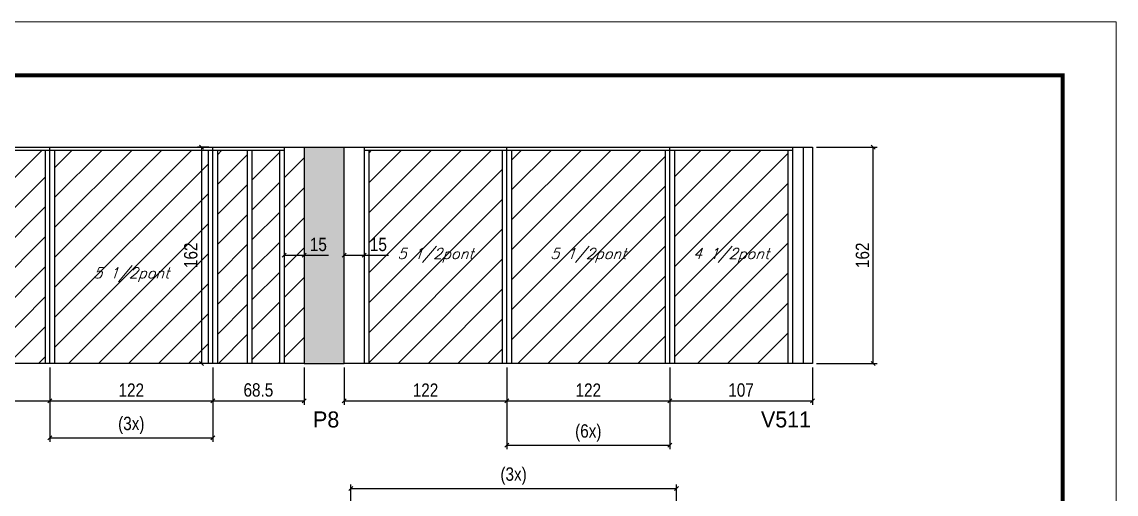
# Model space of a CAD drawing. Extents: x 13154 to 22413, y 1253 to 30260.
# Drawn here: x 15418 to 16238, y 24921 to 25275 of the extents above; entities that cross this region are included whole.
import ezdxf

# ---------------------------------------------------------------- set-up
doc = ezdxf.new("R2010")
doc.units = 0
doc.linetypes.add('DASHED', pattern=[0.75, 0.5, -0.25])
for name, color, linetype in [('5', 5, 'Continuous'), ('COTA', 241, 'Continuous'), ('Painéis', 200, 'Continuous'), ('SARR_2.2x7', 40, 'Continuous'), ('SARR_3.5x7', 81, 'Continuous'), ('texto', 7, 'Continuous')]:
    doc.layers.add(name, color=color, linetype=linetype)
for name, color, linetype, lineweight in [('Folhas', 255, 'Continuous', 9), ('Hachura', 251, 'Continuous', 9), ('SARRAFO DE PRESSAO', 251, 'DASHED', 9)]:
    doc.layers.add(name, color=color, linetype=linetype, lineweight=lineweight)
doc.styles.add('COTA TECNICA', font='techl___.ttf', dxfattribs={"height": 10})
doc.styles.add('Romans', font='romans.shx')
doc.styles.add('ROMAS860', font='ROMAS860.SHX')
doc.dimstyles.new('PAINEL', dxfattribs={"dimtxt": 10, "dimasz": 3, "dimexe": 3, "dimexo": 3, "dimgap": 3, "dimtad": 1, "dimdec": 1, "dimzin": 12, "dimdsep": 46, "dimtxsty": 'COTA TECNICA', "dimblk1": 'OBLIQUE', "dimblk2": 'OBLIQUE', "dimsah": 1, "dimcen": 0.9, "dimclrd": 4, "dimclre": 4, "dimclrt": 240, "dimadec": 1, "dimazin": 3, "dimtfac": 1, "dimtdec": 1, "dimtmove": 0, "dimatfit": 3, "dimfxl": 1, "dimtolj": 1, "dimtzin": 12, "dimarcsym": 0})

# ---------------------------------------------------------------- blocks, each defined once
blk = doc.blocks.new('9999999999')
at = {"layer": 'Folhas'}
blk.add_lwpolyline([(98138.98, 34190.21), (99623.98, 34190.21), (99623.98, 35240.21), (98138.98, 35240.21)], close=True, dxfattribs=at)
at = {"layer": 'Folhas', "color": 30, "const_width": 3}
blk.add_lwpolyline([(98213.98, 34230.21), (99583.98, 34230.21), (99583.98, 35200.21), (98213.98, 35200.21)], close=True, dxfattribs=at)
blk = doc.blocks.new('_Oblique')
at = {"color": 0, "linetype": 'ByBlock', "lineweight": -2}
blk.add_line((-0.5, -0.5), (0.5, 0.5), dxfattribs=at)
blk = doc.blocks.new('*D398')
at = {"layer": 'COTA', "color": 4, "lineweight": -2, "transparency": 16777216}
for p, q in [((15316.81, 25015.92), (15316.81, 24987.79)), ((15438.81, 25015.92), (15438.81, 24987.79)), ((15316.81, 24990.79), (15438.81, 24990.79))]:
    blk.add_line(p, q, dxfattribs=at)
at = {"layer": 'Defpoints', "color": 0, "transparency": 16777216}
for p in [(15316.81, 25018.92), (15438.81, 25018.92), (15438.81, 24990.79)]:
    blk.add_point(p, dxfattribs=at)
at = {"layer": 'COTA', "color": 4, "lineweight": -2, "transparency": 16777216, "xscale": 3, "yscale": 3, "zscale": 3, "rotation": 180}
blk.add_blockref('_Oblique', (15316.81, 24990.79), dxfattribs=at)
at = {"layer": 'COTA', "color": 4, "lineweight": -2, "transparency": 16777216, "xscale": 3, "yscale": 3, "zscale": 3}
blk.add_blockref('_Oblique', (15438.81, 24990.79), dxfattribs=at)
at = {"layer": 'COTA', "color": 240, "transparency": 16777216, "insert": (15377.81, 24998.85), "char_height": 10, "attachment_point": 5, "style": 'COTA TECNICA'}
blk.add_mtext('\\A1;122', dxfattribs=at)
blk = doc.blocks.new('*D399')
at = {"layer": 'COTA', "color": 4, "lineweight": -2, "transparency": 16777216}
for p, q in [((15438.81, 25015.92), (15438.81, 24987.79)), ((15560.81, 25015.92), (15560.81, 24987.79)), ((15438.81, 24990.79), (15560.81, 24990.79))]:
    blk.add_line(p, q, dxfattribs=at)
at = {"layer": 'Defpoints', "color": 0, "transparency": 16777216}
for p in [(15438.81, 25018.92), (15560.81, 25018.92), (15560.81, 24990.79)]:
    blk.add_point(p, dxfattribs=at)
at = {"layer": 'COTA', "color": 4, "lineweight": -2, "transparency": 16777216, "xscale": 3, "yscale": 3, "zscale": 3, "rotation": 180}
blk.add_blockref('_Oblique', (15438.81, 24990.79), dxfattribs=at)
at = {"layer": 'COTA', "color": 4, "lineweight": -2, "transparency": 16777216, "xscale": 3, "yscale": 3, "zscale": 3}
blk.add_blockref('_Oblique', (15560.81, 24990.79), dxfattribs=at)
at = {"layer": 'COTA', "color": 240, "transparency": 16777216, "insert": (15499.81, 24998.85), "char_height": 10, "attachment_point": 5, "style": 'COTA TECNICA'}
blk.add_mtext('\\A1;122', dxfattribs=at)
blk = doc.blocks.new('*D400')
at = {"layer": 'COTA', "color": 4, "lineweight": -2, "transparency": 16777216}
for p, q in [((15560.81, 25015.92), (15560.81, 24987.79)), ((15629.31, 25015.92), (15629.31, 24987.79)), ((15560.81, 24990.79), (15629.31, 24990.79))]:
    blk.add_line(p, q, dxfattribs=at)
at = {"layer": 'Defpoints', "color": 0, "transparency": 16777216}
for p in [(15560.81, 25018.92), (15629.31, 25018.92), (15629.31, 24990.79)]:
    blk.add_point(p, dxfattribs=at)
at = {"layer": 'COTA', "color": 4, "lineweight": -2, "transparency": 16777216, "xscale": 3, "yscale": 3, "zscale": 3, "rotation": 180}
blk.add_blockref('_Oblique', (15560.81, 24990.79), dxfattribs=at)
at = {"layer": 'COTA', "color": 4, "lineweight": -2, "transparency": 16777216, "xscale": 3, "yscale": 3, "zscale": 3}
blk.add_blockref('_Oblique', (15629.31, 24990.79), dxfattribs=at)
at = {"layer": 'COTA', "color": 240, "transparency": 16777216, "insert": (15595.06, 24998.93), "char_height": 10, "attachment_point": 5, "style": 'COTA TECNICA'}
blk.add_mtext('\\A1;68.5', dxfattribs=at)
blk = doc.blocks.new('*D387')
at = {"layer": 'COTA', "color": 4, "lineweight": -2, "transparency": 16777216}
for p, q in [((15438.81, 25015.92), (15438.81, 24960.18)), ((15560.81, 25015.92), (15560.81, 24960.18)), ((15438.81, 24963.18), (15560.81, 24963.18))]:
    blk.add_line(p, q, dxfattribs=at)
at = {"layer": 'Defpoints', "color": 0, "transparency": 16777216}
for p in [(15438.81, 25018.92), (15560.81, 25018.92), (15560.81, 24963.18)]:
    blk.add_point(p, dxfattribs=at)
at = {"layer": 'COTA', "color": 4, "lineweight": -2, "transparency": 16777216, "xscale": 3, "yscale": 3, "zscale": 3, "rotation": 180}
blk.add_blockref('_Oblique', (15438.81, 24963.18), dxfattribs=at)
at = {"layer": 'COTA', "color": 4, "lineweight": -2, "transparency": 16777216, "xscale": 3, "yscale": 3, "zscale": 3}
blk.add_blockref('_Oblique', (15560.81, 24963.18), dxfattribs=at)
at = {"layer": 'COTA', "color": 240, "transparency": 16777216, "insert": (15499.81, 24972.4), "char_height": 10, "attachment_point": 5, "style": 'COTA TECNICA'}
blk.add_mtext('\\A1;(3x)', dxfattribs=at)
blk = doc.blocks.new('*D388')
at = {"layer": 'COTA', "color": 4, "lineweight": -2, "transparency": 16777216}
for p, q in [((15659.31, 25015.92), (15659.31, 24987.79)), ((15781.31, 25015.92), (15781.31, 24987.79)), ((15659.31, 24990.79), (15781.31, 24990.79))]:
    blk.add_line(p, q, dxfattribs=at)
at = {"layer": 'Defpoints', "color": 0, "transparency": 16777216}
for p in [(15659.31, 25018.92), (15781.31, 25018.92), (15781.31, 24990.79)]:
    blk.add_point(p, dxfattribs=at)
at = {"layer": 'COTA', "color": 4, "lineweight": -2, "transparency": 16777216, "xscale": 3, "yscale": 3, "zscale": 3, "rotation": 180}
blk.add_blockref('_Oblique', (15659.31, 24990.79), dxfattribs=at)
at = {"layer": 'COTA', "color": 4, "lineweight": -2, "transparency": 16777216, "xscale": 3, "yscale": 3, "zscale": 3}
blk.add_blockref('_Oblique', (15781.31, 24990.79), dxfattribs=at)
at = {"layer": 'COTA', "color": 240, "transparency": 16777216, "insert": (15720.31, 24998.85), "char_height": 10, "attachment_point": 5, "style": 'COTA TECNICA'}
blk.add_mtext('\\A1;122', dxfattribs=at)
blk = doc.blocks.new('*D389')
at = {"layer": 'COTA', "color": 4, "lineweight": -2, "transparency": 16777216}
for p, q in [((15781.31, 25015.92), (15781.31, 24987.79)), ((15903.31, 25015.92), (15903.31, 24987.79)), ((15781.31, 24990.79), (15903.31, 24990.79))]:
    blk.add_line(p, q, dxfattribs=at)
at = {"layer": 'Defpoints', "color": 0, "transparency": 16777216}
for p in [(15781.31, 25018.92), (15903.31, 25018.92), (15903.31, 24990.79)]:
    blk.add_point(p, dxfattribs=at)
at = {"layer": 'COTA', "color": 4, "lineweight": -2, "transparency": 16777216, "xscale": 3, "yscale": 3, "zscale": 3, "rotation": 180}
blk.add_blockref('_Oblique', (15781.31, 24990.79), dxfattribs=at)
at = {"layer": 'COTA', "color": 4, "lineweight": -2, "transparency": 16777216, "xscale": 3, "yscale": 3, "zscale": 3}
blk.add_blockref('_Oblique', (15903.31, 24990.79), dxfattribs=at)
at = {"layer": 'COTA', "color": 240, "transparency": 16777216, "insert": (15842.31, 24998.85), "char_height": 10, "attachment_point": 5, "style": 'COTA TECNICA'}
blk.add_mtext('\\A1;122', dxfattribs=at)
blk = doc.blocks.new('*D390')
at = {"layer": 'COTA', "color": 4, "lineweight": -2, "transparency": 16777216}
for p, q in [((15903.31, 25015.92), (15903.31, 24987.79)), ((16010.31, 25015.92), (16010.31, 24987.79)), ((15903.31, 24990.79), (16010.31, 24990.79))]:
    blk.add_line(p, q, dxfattribs=at)
at = {"layer": 'Defpoints', "color": 0, "transparency": 16777216}
for p in [(15903.31, 25018.92), (16010.31, 25018.92), (16010.31, 24990.79)]:
    blk.add_point(p, dxfattribs=at)
at = {"layer": 'COTA', "color": 4, "lineweight": -2, "transparency": 16777216, "xscale": 3, "yscale": 3, "zscale": 3, "rotation": 180}
blk.add_blockref('_Oblique', (15903.31, 24990.79), dxfattribs=at)
at = {"layer": 'COTA', "color": 4, "lineweight": -2, "transparency": 16777216, "xscale": 3, "yscale": 3, "zscale": 3}
blk.add_blockref('_Oblique', (16010.31, 24990.79), dxfattribs=at)
at = {"layer": 'COTA', "color": 240, "transparency": 16777216, "insert": (15956.81, 24998.9), "char_height": 10, "attachment_point": 5, "style": 'COTA TECNICA'}
blk.add_mtext('\\A1;107', dxfattribs=at)
blk = doc.blocks.new('*D391')
at = {"layer": 'COTA', "color": 4, "lineweight": -2, "transparency": 16777216}
for p, q in [((15781.31, 25015.92), (15781.31, 24954.55)), ((15903.31, 25015.92), (15903.31, 24954.55)), ((15781.31, 24957.55), (15903.31, 24957.55))]:
    blk.add_line(p, q, dxfattribs=at)
at = {"layer": 'Defpoints', "color": 0, "transparency": 16777216}
for p in [(15781.31, 25018.92), (15903.31, 25018.92), (15903.31, 24957.55)]:
    blk.add_point(p, dxfattribs=at)
at = {"layer": 'COTA', "color": 4, "lineweight": -2, "transparency": 16777216, "xscale": 3, "yscale": 3, "zscale": 3, "rotation": 180}
blk.add_blockref('_Oblique', (15781.31, 24957.55), dxfattribs=at)
at = {"layer": 'COTA', "color": 4, "lineweight": -2, "transparency": 16777216, "xscale": 3, "yscale": 3, "zscale": 3}
blk.add_blockref('_Oblique', (15903.31, 24957.55), dxfattribs=at)
at = {"layer": 'COTA', "color": 240, "transparency": 16777216, "insert": (15842.31, 24966.77), "char_height": 10, "attachment_point": 5, "style": 'COTA TECNICA'}
blk.add_mtext('\\A1;(6x)', dxfattribs=at)
blk = doc.blocks.new('*D392')
at = {"layer": 'COTA', "color": 4, "lineweight": -2, "transparency": 16777216}
for p, q in [((16013.31, 25180.92), (16058.91, 25180.92)), ((16055.91, 25018.92), (16055.91, 25180.92)), ((16013.31, 25018.92), (16058.91, 25018.92))]:
    blk.add_line(p, q, dxfattribs=at)
at = {"layer": 'Defpoints', "color": 0, "transparency": 16777216}
for p in [(16010.31, 25180.92), (16055.91, 25180.92), (16010.31, 25018.92)]:
    blk.add_point(p, dxfattribs=at)
at = {"layer": 'COTA', "color": 4, "lineweight": -2, "transparency": 16777216, "xscale": 3, "yscale": 3, "zscale": 3}
for p, rotation in [((16055.91, 25180.92), 90), ((16055.91, 25018.92), 270)]:
    blk.add_blockref('_Oblique', p, dxfattribs=dict(at, rotation=rotation))
at = {"layer": 'COTA', "color": 240, "transparency": 16777216, "insert": (16047.81, 25099.92), "char_height": 10, "attachment_point": 5, "rotation": 90, "style": 'COTA TECNICA'}
blk.add_mtext('\\A1;162', dxfattribs=at)
blk = doc.blocks.new('*D394')
at = {"layer": 'COTA', "color": 4, "lineweight": -2, "transparency": 16777216}
for p, q in [((15557.81, 25180.92), (15549.51, 25180.92)), ((15552.51, 25180.92), (15552.51, 25018.92)), ((15557.81, 25018.92), (15549.51, 25018.92))]:
    blk.add_line(p, q, dxfattribs=at)
at = {"layer": 'Defpoints', "color": 0, "transparency": 16777216}
for p in [(15560.81, 25180.92), (15552.51, 25018.92), (15560.81, 25018.92)]:
    blk.add_point(p, dxfattribs=at)
at = {"layer": 'COTA', "color": 4, "lineweight": -2, "transparency": 16777216, "xscale": 3, "yscale": 3, "zscale": 3}
for p, rotation in [((15552.51, 25180.92), 90), ((15552.51, 25018.92), 270)]:
    blk.add_blockref('_Oblique', p, dxfattribs=dict(at, rotation=rotation))
at = {"layer": 'COTA', "color": 240, "transparency": 16777216, "insert": (15544.41, 25099.92), "char_height": 10, "attachment_point": 5, "rotation": 90, "style": 'COTA TECNICA'}
blk.add_mtext('\\A1;162', dxfattribs=at)
blk = doc.blocks.new('*D384')
at = {"layer": 'COTA', "color": 4, "lineweight": -2, "transparency": 16777216}
for p, q in [((15614.31, 25099.92), (15629.31, 25099.92)), ((15629.31, 25099.92), (15647.68, 25099.92))]:
    blk.add_line(p, q, dxfattribs=at)
at = {"layer": 'Defpoints', "color": 0, "transparency": 16777216}
for p in [(15614.31, 25099.92), (15629.31, 25099.92), (15629.31, 25099.92)]:
    blk.add_point(p, dxfattribs=at)
at = {"layer": 'COTA', "color": 4, "lineweight": -2, "transparency": 16777216, "xscale": 3, "yscale": 3, "zscale": 3, "rotation": 180}
blk.add_blockref('_Oblique', (15614.31, 25099.92), dxfattribs=at)
at = {"layer": 'COTA', "color": 4, "lineweight": -2, "transparency": 16777216, "xscale": 3, "yscale": 3, "zscale": 3}
blk.add_blockref('_Oblique', (15629.31, 25099.92), dxfattribs=at)
at = {"layer": 'COTA', "color": 240, "transparency": 16777216, "insert": (15640, 25108.03), "char_height": 10, "attachment_point": 5, "style": 'COTA TECNICA'}
blk.add_mtext('\\A1;15', dxfattribs=at)
blk = doc.blocks.new('*D385')
at = {"layer": 'COTA', "color": 4, "lineweight": -2, "transparency": 16777216}
for p, q in [((15659.31, 25099.92), (15674.31, 25099.92)), ((15674.31, 25099.92), (15692.68, 25099.92))]:
    blk.add_line(p, q, dxfattribs=at)
at = {"layer": 'Defpoints', "color": 0, "transparency": 16777216}
for p in [(15659.31, 25099.92), (15674.31, 25099.92), (15674.31, 25099.92)]:
    blk.add_point(p, dxfattribs=at)
at = {"layer": 'COTA', "color": 4, "lineweight": -2, "transparency": 16777216, "xscale": 3, "yscale": 3, "zscale": 3, "rotation": 180}
blk.add_blockref('_Oblique', (15659.31, 25099.92), dxfattribs=at)
at = {"layer": 'COTA', "color": 4, "lineweight": -2, "transparency": 16777216, "xscale": 3, "yscale": 3, "zscale": 3}
blk.add_blockref('_Oblique', (15674.31, 25099.92), dxfattribs=at)
at = {"layer": 'COTA', "color": 240, "transparency": 16777216, "insert": (15685, 25108.03), "char_height": 10, "attachment_point": 5, "style": 'COTA TECNICA'}
blk.add_mtext('\\A1;15', dxfattribs=at)
blk = doc.blocks.new('*D412')
at = {"layer": 'COTA', "color": 4, "lineweight": -2, "transparency": 16777216}
for p, q in [((15664.31, 24888.83), (15664.31, 24928.22)), ((15664.31, 24925.22), (15908.31, 24925.22)), ((15908.31, 24888.83), (15908.31, 24928.22))]:
    blk.add_line(p, q, dxfattribs=at)
at = {"layer": 'Defpoints', "color": 0, "transparency": 16777216}
for p in [(15908.31, 24925.22), (15664.31, 24885.83), (15908.31, 24885.83)]:
    blk.add_point(p, dxfattribs=at)
at = {"layer": 'COTA', "color": 4, "lineweight": -2, "transparency": 16777216, "xscale": 3, "yscale": 3, "zscale": 3, "rotation": 180}
blk.add_blockref('_Oblique', (15664.31, 24925.22), dxfattribs=at)
at = {"layer": 'COTA', "color": 4, "lineweight": -2, "transparency": 16777216, "xscale": 3, "yscale": 3, "zscale": 3}
blk.add_blockref('_Oblique', (15908.31, 24925.22), dxfattribs=at)
at = {"layer": 'COTA', "color": 240, "transparency": 16777216, "insert": (15786.31, 24934.44), "char_height": 10, "attachment_point": 5, "style": 'COTA TECNICA'}
blk.add_mtext('\\A1;(3x)', dxfattribs=at)

msp = doc.modelspace()

# ---------------------------------------------------------------- hatches: boundary and pattern name
at = {"layer": 'COTA'}
h = msp.add_hatch(dxfattribs=at)
h.set_pattern_fill('AR-CONC', color=256, scale=0.03)
h.set_pattern_definition([(50, (-1545.516, 10.666), (5.4655401, -0.47817257), [0.5715, -6.2865]), (355, (-1545.516, 10.666), (-1.0573026, 5.7317054), [0.4572, -5.0292175]), (100.451445, (-1545.0603, 10.6263), (4.4082374, 5.2535326), [0.4857003, -5.3427073]), (46.1842, (-1545.516, 12.19), (8.1323712, -1.2612698), [0.85725, -9.42975]), (96.635558, (-1544.838, 12.085), (7.122124, 7.4227837), [0.7285507, -8.0140682]), (351.18415, (-1545.516, 12.19), (7.122124, 7.4227837), [0.685799, -7.543792]), (21, (-1544.754, 11.809), (4.54843174, -3.06795595), [0.5715, -6.2865]), (326, (-1544.754, 11.809), (1.8540609, 5.525639), [0.4572, -5.0292]), (71.451445, (-1544.375, 11.5535), (6.4024926, 2.4576831), [0.4857003, -5.3426981]), (37.5, (-1545.5158, 10.6661), (0.0926581, 2.53665117), [0, -4.96824, 0, -5.1054, 0, -5.04825]), (7.5, (-1545.5158, 10.6661), (2.00458988, 3.00541724), [0, -2.91084, 0, -4.85394, 0, -1.92405]), (327.5, (-1547.215, 10.6661), (4.06771786, -0.17186232), [0, -1.905, 0, -5.9436, 0, -7.8867]), (317.5, (-1547.977, 10.666), (4.44387544, 0.76279473), [0, -2.4765, 0, -3.94716, 0, -5.6007])])
h.paths.add_polyline_path([(15659.31, 25180.92), (15629.31, 25180.92), (15629.31, 25018.92), (15659.31, 25018.92)])
at = {"layer": 'Hachura', "linetype": 'ByBlock'}
h = msp.add_hatch(dxfattribs=at)
h.set_pattern_fill('ANSI31', color=256, scale=5)
h.set_pattern_definition([(45, (-58.834, 10.666), (-11.22532, 11.22532), [])])
h.paths.add_polyline_path([(15194.81, 25178.72), (15194.81, 25018.92), (15268.31, 25018.92), (15268.31, 25178.72)])
h.paths.add_polyline_path([(15271.81, 25018.92), (15286.81, 25018.92), (15286.81, 25180.92), (15271.81, 25180.92)])
h.paths.add_polyline_path([(15331.81, 25180.92), (15316.81, 25180.92), (15316.81, 25018.92), (15331.81, 25018.92)])
h.paths.add_polyline_path([(15435.31, 25178.72), (15335.31, 25178.72), (15335.31, 25018.92), (15435.31, 25018.92)])
h.paths.add_polyline_path([(15442.31, 25178.72), (15442.31, 25018.92), (15557.31, 25018.92), (15557.31, 25178.72)])
h.paths.add_polyline_path([(15586.71, 25178.72), (15564.31, 25178.72), (15564.31, 25018.92), (15586.71, 25018.92)])
h.paths.add_polyline_path([(15610.81, 25178.72), (15590.21, 25178.72), (15590.21, 25018.92), (15610.81, 25018.92)])
h.paths.add_polyline_path([(15614.31, 25018.92), (15629.31, 25018.92), (15629.31, 25180.92), (15614.31, 25180.92)])
h.paths.add_polyline_path([(15777.81, 25178.72), (15677.81, 25178.72), (15677.81, 25018.92), (15777.81, 25018.92)])
h.paths.add_polyline_path([(15899.81, 25178.72), (15784.81, 25178.72), (15784.81, 25018.92), (15899.81, 25018.92)])
h.paths.add_polyline_path([(15991.81, 25178.72), (15906.81, 25178.72), (15906.81, 25018.92), (15991.81, 25018.92)])

# ---------------------------------------------------------------- linework, layer by layer
at = {"layer": 'COTA'}
for p, q in [((15590.21, 25178.72), (15590.21, 25018.92)), ((15614.31, 25180.92), (15614.31, 25018.92)), ((15629.31, 25180.92), (15659.31, 25180.92)), ((15674.31, 25180.92), (15674.31, 25018.92)), ((15629.31, 25018.92), (15659.31, 25018.92)), ((15659.31, 25018.92), (15659.31, 25018.92))]:
    msp.add_line(p, q, dxfattribs=at)
at = {"layer": 'Painéis', "linetype": 'Continuous'}
for p, q in [((15316.81, 25180.92), (15629.31, 25180.92)), ((15438.81, 25018.92), (15438.81, 25180.92)), ((15560.81, 25018.92), (15560.81, 25180.92)), ((15629.31, 25180.92), (15629.31, 25018.92)), ((15659.31, 25018.92), (15659.31, 25180.92)), ((15659.31, 25180.92), (16010.31, 25180.92)), ((15781.31, 25018.92), (15781.31, 25180.92)), ((15903.31, 25018.92), (15903.31, 25180.92)), ((16010.31, 25180.92), (16010.31, 25018.92)), ((15629.31, 25018.92), (15316.81, 25018.92)), ((16010.31, 25018.92), (15659.31, 25018.92))]:
    msp.add_line(p, q, dxfattribs=at)
at = {"layer": 'SARR_2.2x7', "linetype": 'Continuous'}
for p, q in [((15331.81, 25178.72), (15438.81, 25178.72)), ((15438.81, 25178.72), (15560.81, 25178.72)), ((15560.81, 25178.72), (15614.31, 25178.72)), ((15674.31, 25178.72), (15781.31, 25178.72)), ((15781.31, 25178.72), (15903.31, 25178.72)), ((15903.31, 25178.72), (15995.31, 25178.72)), ((16003.31, 25180.92), (16003.31, 25018.92))]:
    msp.add_line(p, q, dxfattribs=at)
at = {"layer": 'SARR_3.5x7'}
for p, q in [((15435.31, 25178.72), (15435.31, 25018.92)), ((15442.31, 25178.72), (15442.31, 25018.92)), ((15557.31, 25178.72), (15557.31, 25018.92)), ((15564.31, 25178.72), (15564.31, 25018.92)), ((15586.71, 25178.72), (15586.71, 25018.92)), ((15610.81, 25178.72), (15610.81, 25018.92)), ((15677.81, 25178.72), (15677.81, 25018.92)), ((15777.81, 25178.72), (15777.81, 25018.92)), ((15784.81, 25178.72), (15784.81, 25018.92)), ((15899.81, 25178.72), (15899.81, 25018.92)), ((15906.81, 25178.72), (15906.81, 25018.92)), ((15991.81, 25178.72), (15991.81, 25018.92)), ((15995.31, 25180.92), (15995.31, 25018.92))]:
    msp.add_line(p, q, dxfattribs=at)

# ---------------------------------------------------------------- block references
at = {"layer": 'SARRAFO DE PRESSAO', "color": 6, "linetype": 'ByBlock'}
msp.add_blockref('9999999999', (-83386.1, -9965.33), dxfattribs=at)

# ---------------------------------------------------------------- texts
at = {"layer": '5', "linetype": 'Continuous', "style": 'ROMAS860'}
for s, p in [('P8', (15636.04, 24970.9)), ('V511', (15971.74, 24970.9))]:
    msp.add_text(s, height=12, rotation=359.99996, dxfattribs=at).set_placement(p)
at = {"layer": 'texto', "color": 2, "char_height": 8, "attachment_point": 5, "style": 'Romans'}
for s, insert in [('{\\Q19;\\C256;5 1/2pont}', (15727.81, 25099.92)), ('{\\Q19;\\C256;5 1/2pont}', (15842.31, 25099.92)), ('{\\Q19;\\C256;4 1/2pont}', (15949.31, 25099.92)), ('{\\Q19;\\C256;5 1/2pont}', (15499.81, 25085.42))]:
    msp.add_mtext(s, dxfattribs=dict(at, insert=insert))

# ---------------------------------------------------------------- dimensions: what is measured, and where the dimension line sits
at = {"layer": 'COTA'}
for base, p1, p2, picture, middle in [((15552.51, 25018.92), (15560.81, 25180.92), (15560.81, 25018.92), '*D394', (15544.41, 25099.92)), ((16055.91, 25180.92), (16010.31, 25018.92), (16010.31, 25180.92), '*D392', (16047.81, 25099.92))]:
    dim = msp.add_linear_dim(base=base, p1=p1, p2=p2, angle=90, dimstyle='PAINEL', dxfattribs=at)
    dim.commit()
    dim.dimension.update_dxf_attribs({"geometry": picture, "text_midpoint": middle})
for base, p1, p2, picture, middle in [((15629.31, 25099.92), (15614.31, 25099.92), (15629.31, 25099.92), '*D384', (15640, 25108.03)), ((15674.31, 25099.92), (15659.31, 25099.92), (15674.31, 25099.92), '*D385', (15685, 25108.03)), ((15438.81, 24990.79), (15316.81, 25018.92), (15438.81, 25018.92), '*D398', (15377.81, 24998.85)), ((15781.31, 24990.79), (15659.31, 25018.92), (15781.31, 25018.92), '*D388', (15720.31, 24998.85))]:
    dim = msp.add_linear_dim(base=base, p1=p1, p2=p2, dimstyle='PAINEL', dxfattribs=at)
    dim.commit()
    dim.dimension.update_dxf_attribs({"geometry": picture, "text_midpoint": middle})
for base, p1, p2, picture, middle in [((15560.81, 24990.79), (15438.81, 25018.92), (15560.81, 25018.92), '*D399', (15499.81, 24998.85)), ((15629.31, 24990.79), (15560.81, 25018.92), (15629.31, 25018.92), '*D400', (15595.06, 24998.93)), ((15903.31, 24990.79), (15781.31, 25018.92), (15903.31, 25018.92), '*D389', (15842.31, 24998.85)), ((16010.31, 24990.79), (15903.31, 25018.92), (16010.31, 25018.92), '*D390', (15956.81, 24998.9))]:
    dim = msp.add_linear_dim(base=base, p1=p1, p2=p2, dimstyle='PAINEL', override={"dimtmove": 1}, dxfattribs=at)
    dim.commit()
    dim.dimension.update_dxf_attribs({"geometry": picture, "text_midpoint": middle})
for base, p1, p2, text, picture, middle in [((15560.81, 24963.18), (15438.81, 25018.92), (15560.81, 25018.92), '(3x)', '*D387', (15499.81, 24972.4)), ((15903.31, 24957.55), (15781.31, 25018.92), (15903.31, 25018.92), '(6x)', '*D391', (15842.31, 24966.77)), ((15908.31, 24925.22), (15664.31, 24885.83), (15908.31, 24885.83), '(3x)', '*D412', (15786.31, 24934.44))]:
    dim = msp.add_linear_dim(base=base, p1=p1, p2=p2, text=text, dimstyle='PAINEL', dxfattribs=at)
    dim.commit()
    dim.dimension.update_dxf_attribs({"geometry": picture, "text_midpoint": middle})

doc.saveas('drawing.dxf')
